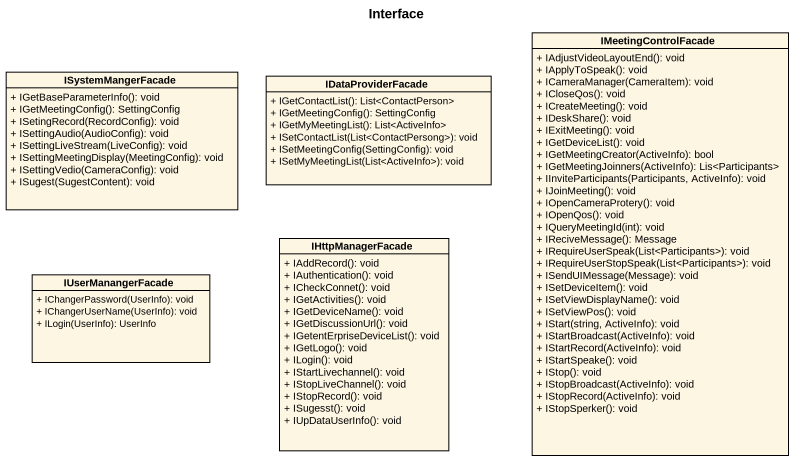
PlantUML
@startuml
title Interface
hide circle
hide empty members
skinparam classAttributeIconSize 0
class IMeetingControlFacade {
  + IAdjustVideoLayoutEnd(): void
  + IApplyToSpeak(): void
  + ICameraManager(CameraItem): void
  + ICloseQos(): void
  + ICreateMeeting(): void
  + IDeskShare(): void
  + IExitMeeting(): void
  + IGetDeviceList(): void
  + IGetMeetingCreator(ActiveInfo): bool
  + IGetMeetingJoinners(ActiveInfo): Lis<Participants>
  + IInviteParticipants(Participants, ActiveInfo): void
  + IJoinMeeting(): void
  + IOpenCameraProtery(): void
  + IOpenQos(): void
  + IQueryMeetingId(int): void
  + IReciveMessage(): Message
  + IRequireUserSpeak(List<Participants>): void
  + IRequireUserStopSpeak(List<Participants>): void
  + ISendUIMessage(Message): void
  + ISetDeviceItem(): void
  + ISetViewDisplayName(): void
  + ISetViewPos(): void
  + IStart(string, ActiveInfo): void
  + IStartBroadcast(ActiveInfo): void
  + IStartRecord(ActiveInfo): void
  + IStartSpeake(): void
  + IStop(): void
  + IStopBroadcast(ActiveInfo): void
  + IStopRecord(ActiveInfo): void
  + IStopSperker(): void
}
class ISystemMangerFacade {
  + IGetBaseParameterInfo(): void
  + IGetMeetingConfig(): SettingConfig
  + ISetingRecord(RecordConfig): void
  + ISettingAudio(AudioConfig): void
  + ISettingLiveStream(LiveConfig): void
  + ISettingMeetingDisplay(MeetingConfig): void
  + ISettingVedio(CameraConfig): void
  + ISugest(SugestContent): void
}
class IDataProviderFacade {
  + IGetContactList(): List<ContactPerson>
  + IGetMeetingConfig(): SettingConfig
  + IGetMyMeetingList(): List<ActiveInfo>
  + ISetContactList(List<ContactPersong>): void
  + ISetMeetingConfig(SettingConfig): void
  + ISetMyMeetingList(List<ActiveInfo>): void
}
class IHttpManagerFacade {
  + IAddRecord(): void
  + IAuthentication(): void
  + ICheckConnet(): void
  + IGetActivities(): void
  + IGetDeviceName(): void
  + IGetDiscussionUrl(): void
  + IGetentErpriseDeviceList(): void
  + IGetLogo(): void
  + ILogin(): void
  + IStartLivechannel(): void
  + IStopLiveChannel(): void
  + IStopRecord(): void
  + ISugesst(): void
  + IUpDataUserInfo(): void
}
class IUserManangerFacade {
  + IChangerPassword(UserInfo): void
  + IChangerUserName(UserInfo): void
  + ILogin(UserInfo): UserInfo
}
@enduml
